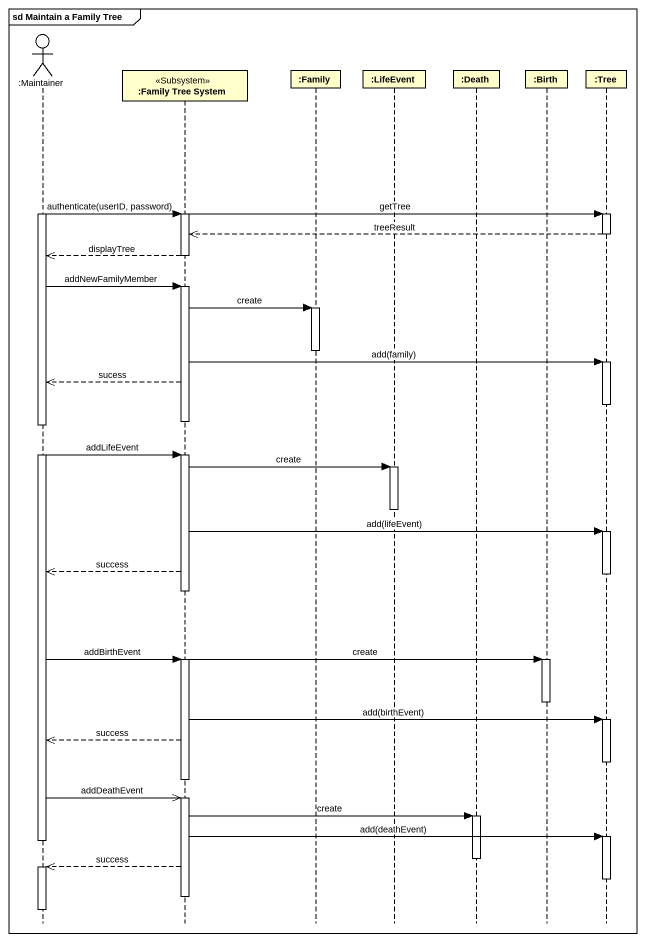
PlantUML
@startuml
mainframe sd Maintain a Family Tree
hide footbox
actor ":Maintainer" as Maintainer
participant ":Family Tree System" as Family_Tree_System <<Subsystem>>
participant ":Family" as Family
participant ":LifeEvent" as LifeEvent
participant ":Death" as Death
participant ":Birth" as Birth
participant ":Tree" as Tree

activate Maintainer
Maintainer -> Family_Tree_System : authenticate(userID, password)
Family_Tree_System -> Tree : getTree
activate Tree
activate Family_Tree_System
Tree -->> Family_Tree_System : treeResult
deactivate Tree
Family_Tree_System -->> Maintainer : displayTree
deactivate Family_Tree_System
Maintainer -> Family_Tree_System : addNewFamilyMember
activate Family_Tree_System
Family_Tree_System -> Family : create
activate Family
deactivate Family
Family_Tree_System -> Tree : add(family)
activate Tree
Family_Tree_System -->> Maintainer : sucess
deactivate Tree
deactivate Family_Tree_System
Maintainer -> Family_Tree_System : addLifeEvent
activate Family_Tree_System
Family_Tree_System -> LifeEvent : create
activate LifeEvent
deactivate LifeEvent
Family_Tree_System -> Tree : add(lifeEvent)
activate Tree
Family_Tree_System -->> Maintainer : success
deactivate Tree
deactivate Family_Tree_System
Maintainer -> Family_Tree_System : addBirthEvent
Family_Tree_System -> Birth : create
activate Family_Tree_System
activate Birth
deactivate Birth
Family_Tree_System -> Tree : add(birthEvent)
activate Tree
Family_Tree_System -->> Maintainer : success
deactivate Tree
deactivate Family_Tree_System
Maintainer ->> Family_Tree_System : addDeathEvent
activate Family_Tree_System
Family_Tree_System -> Death : create
activate Death
Family_Tree_System -> Tree : add(deathEvent)
activate Tree
deactivate Maintainer
deactivate Death
Family_Tree_System -->> Maintainer : success
activate Maintainer
deactivate Tree
deactivate Family_Tree_System
deactivate Maintainer
@enduml
